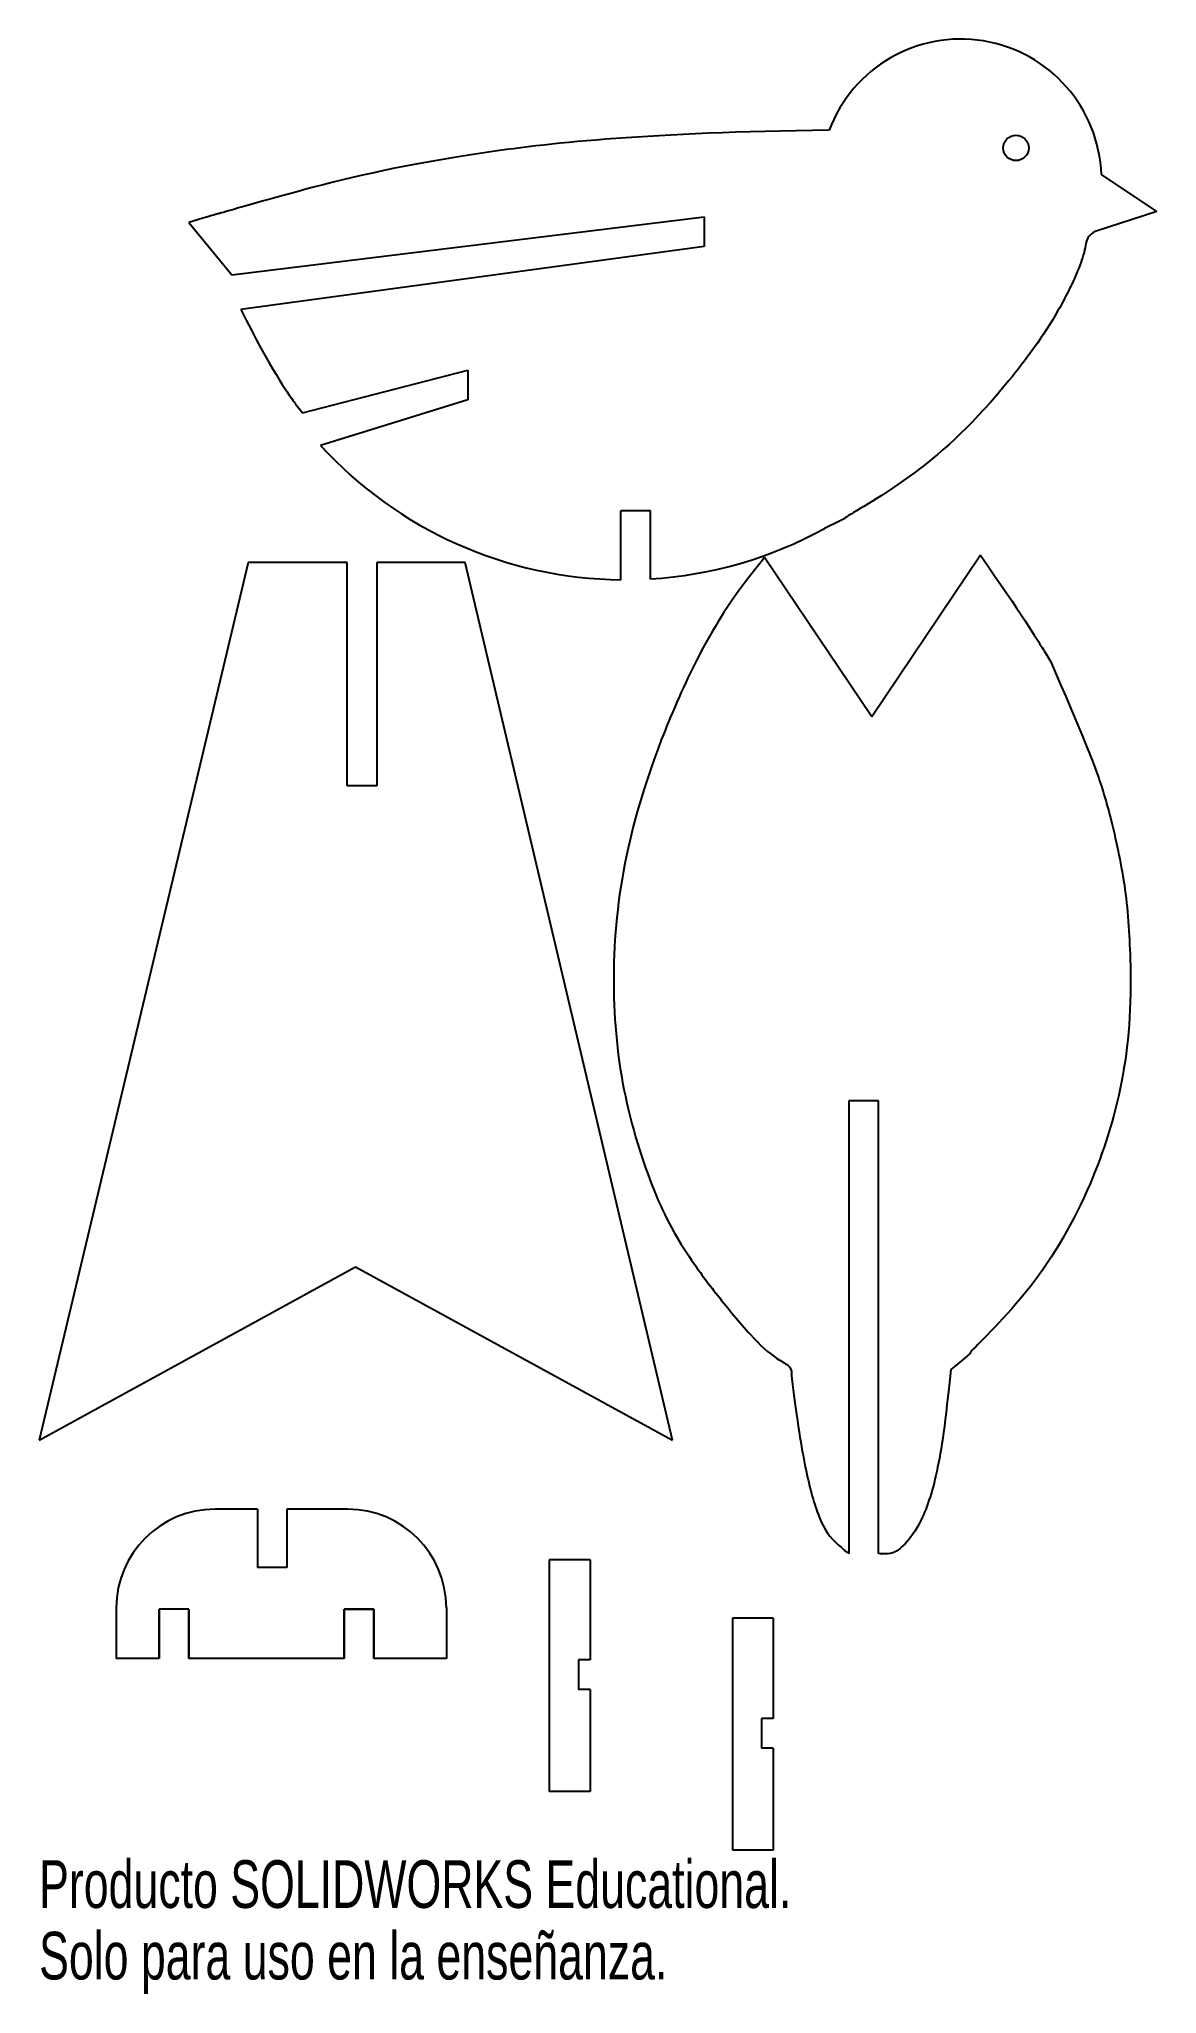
# Model space of a CAD drawing. Header units: millimetres. Extents: x -14 to 99, y -144 to 54.
import ezdxf

# ---------------------------------------------------------------- set-up
doc = ezdxf.new("R2010")
doc.units = ezdxf.units.MM
doc.styles.add('SLDTEXTSTYLE0', font='TXT', dxfattribs={"width": 0.7})

msp = doc.modelspace()

# ---------------------------------------------------------------- linework, layer by layer
at = {"color": 7, "linetype": 'Continuous'}
for p, q in [((99.38, 36.17), (93.76, 39.92)), ((99.38, 36.17), (93.12, 34.15)), ((1.33, 35.06), (5.67, 29.78)), ((5.67, 29.78), (53.54, 35.63)), ((53.54, 35.63), (53.54, 32.63)), ((53.54, 32.63), (6.58, 26.27)), ((12.84, 15.77), (29.6, 20.11)), ((29.6, 20.11), (29.6, 17.11)), ((29.6, 17.11), (14.66, 12.47)), ((48.09, 5.86), (45.09, 5.86)), ((45.09, -1.14), (45.09, 5.86)), ((48.09, -1.06), (48.09, 5.86)), ((7.35, 0.61), (-13.84, -88.32)), ((17.38, 0.61), (7.35, 0.61)), ((17.38, -22.02), (17.38, 0.61)), ((29.31, 0.61), (20.38, 0.61)), ((20.38, 0.61), (20.38, -22.02)), ((50.31, -88.32), (29.31, 0.61)), ((70.5, -15.03), (59.64, 1.12)), ((81.51, 1.36), (70.5, -15.03)), ((20.38, -22.02), (17.38, -22.02)), ((71.18, -53.93), (68.18, -53.93)), ((68.18, -53.93), (68.18, -99.81)), ((71.18, -99.81), (71.18, -53.93)), ((-13.84, -88.32), (18.21, -70.76)), ((18.21, -70.76), (50.31, -88.32)), ((8.27, -95.33), (3.98, -95.33)), ((8.27, -95.33), (8.27, -101.25)), ((17.41, -95.33), (11.27, -95.33)), ((11.27, -95.33), (11.27, -101.25)), ((41.97, -100.46), (37.84, -100.46)), ((37.84, -100.46), (37.84, -123.95)), ((41.97, -100.46), (41.97, -110.61)), ((11.27, -101.25), (8.27, -101.25)), ((-6.02, -105.33), (-6.02, -110.47)), ((1.33, -105.47), (-1.67, -105.47)), ((-1.67, -110.47), (-1.67, -105.47)), ((1.33, -105.47), (-1.67, -105.47)), ((-1.67, -105.47), (-1.67, -110.47)), ((1.33, -110.47), (1.33, -105.47)), ((1.33, -105.47), (1.33, -110.47)), ((17.07, -110.47), (17.07, -105.47)), ((17.07, -105.47), (20.07, -105.47)), ((20.07, -105.47), (17.07, -105.47)), ((17.07, -105.47), (17.07, -110.47)), ((20.07, -110.47), (20.07, -105.47)), ((20.07, -105.47), (20.07, -110.47)), ((27.41, -105.33), (27.41, -110.47)), ((60.51, -106.39), (56.38, -106.39)), ((56.38, -106.39), (56.38, -129.89)), ((60.51, -106.39), (60.51, -116.55)), ((-1.67, -110.47), (-6.02, -110.47)), ((17.07, -110.47), (1.33, -110.47)), ((17.07, -110.47), (1.33, -110.47)), ((27.41, -110.47), (20.07, -110.47)), ((27.41, -110.47), (20.07, -110.47)), ((41.97, -110.61), (40.79, -110.61)), ((40.79, -110.61), (40.79, -113.61)), ((41.97, -113.61), (40.79, -113.61)), ((41.97, -113.61), (41.97, -123.95)), ((60.51, -116.55), (59.33, -116.55)), ((59.33, -116.55), (59.33, -119.55)), ((60.51, -119.55), (59.33, -119.55)), ((60.51, -119.55), (60.51, -129.89)), ((41.97, -123.95), (37.84, -123.95)), ((60.51, -129.89), (56.38, -129.89))]:
    msp.add_line(p, q, dxfattribs=at)
msp.add_circle((85.11, 42.63), 1.29, dxfattribs=at)
for centre, radius, start, end in [((79.52, 39.41), 14.25, 2.0644, 159.371), ((45.53, 40.69), 41.82, 222.4318, 269.4009), ((45.53, 40.69), 41.82, 273.5128, 298.8402), ((3.98, -105.33), 10, 90, 180), ((17.41, -105.33), 10, 0, 90)]:
    msp.add_arc(centre, radius, start, end, dxfattribs=at)
for points, knots in [([(66.19, 44.43), (47.74, 44.16), (29.4, 42.24), (15.23, 39.14), (1.33, 35.06), (5.94, 36.48), (1.33, 35.06)], [0, 0, 0, 0, 0.280052, 0.559998, 0.780131, 1, 1, 1, 1]), ([(93.12, 34.15), (92.49, 33.79), (92.23, 33.24), (92.04, 31.93), (91.12, 29.46), (88.77, 24.76), (82.53, 16.3), (74.87, 9.17), (65.7, 4.05), (68.87, 5.6), (65.7, 4.05)], [0, 0, 0, 0, 0.0172283, 0.0317738, 0.0634128, 0.1259532, 0.2510851, 0.5012036, 0.7501857, 1, 1, 1, 1]), ([(6.58, 26.27), (9.62, 20.16), (12.84, 15.77), (11.71, 17.2), (12.84, 15.77)], [0, 0, 0, 0, 0.55658, 1, 1, 1, 1]), ([(59.64, 1.12), (57.12, -2.02), (55.32, -4.65), (52.49, -9.58), (48.36, -18.85), (45.08, -29.91), (44.02, -41.39), (44.98, -52.86), (48.47, -63.84), (51.29, -68.88), (54.72, -73.51), (58.36, -77.93), (60.51, -79.92), (61.94, -80.64), (62.39, -81.11), (62.36, -81.81), (62.41, -81.56), (62.36, -81.81)], [0, 0, 0, 0, 0.043613, 0.07812, 0.139774, 0.249735, 0.374723, 0.499676, 0.624372, 0.74918, 0.811752, 0.874153, 0.936239, 0.967964, 0.985371, 0.99241, 1, 1, 1, 1]), ([(81.51, 1.36), (85.66, -4.6), (88.64, -9.47), (87.66, -7.83), (88.64, -9.47)], [0, 0, 0, 0, 0.560106, 1, 1, 1, 1]), ([(88.64, -9.47), (91.72, -16.58), (92.98, -19.75), (93.86, -22.27), (94.79, -25.56), (95.37, -28.18), (96.32, -32.87), (96.98, -42.56), (96.2, -52.23), (92.68, -63.21), (86.9, -73.26), (78.51, -81.18), (81.51, -78.71), (78.51, -81.18)], [0, 0, 0, 0, 0.098428, 0.141721, 0.17553, 0.218903, 0.252956, 0.313725, 0.436968, 0.560157, 0.706397, 0.853595, 1, 1, 1, 1]), ([(78.51, -81.18), (77.95, -86.6), (77.19, -91.98), (75.45, -97.11), (73.69, -99.15), (72.58, -99.91), (71.18, -99.81), (71.67, -99.92), (71.18, -99.81)], [0, 0, 0, 0, 0.250509, 0.500532, 0.749835, 0.873682, 0.935546, 1, 1, 1, 1]), ([(62.36, -81.81), (62.98, -86.64), (63.75, -91.48), (65.03, -96.18), (66.27, -98.33), (68.18, -99.81), (67.49, -99.36), (68.18, -99.81)], [0, 0, 0, 0, 0.249478, 0.500049, 0.749587, 0.87633, 1, 1, 1, 1])]:
    msp.add_open_spline(points, degree=3, knots=knots, dxfattribs=at)

# ---------------------------------------------------------------- texts
at = {"color": 7, "linetype": 'Continuous', "char_height": 4.8336, "attachment_point": 1, "style": 'SLDTEXTSTYLE0'}
for s, insert in [('Producto SOLIDWORKS Educational.', (-13.84, -130.91)), ('Solo para uso en la enseñanza.', (-13.84, -138.16))]:
    msp.add_mtext(s, dxfattribs=dict(at, insert=insert))

doc.saveas('drawing.dxf')
